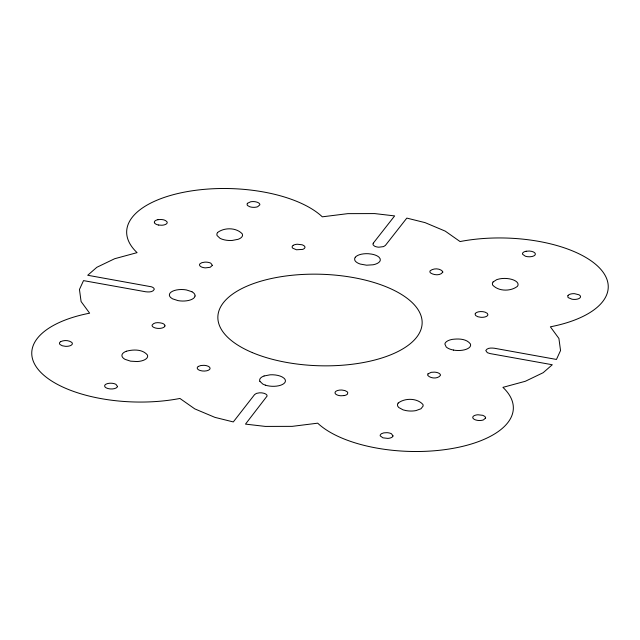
<?xml version="1.0" encoding="UTF-8"?>
<svg xmlns="http://www.w3.org/2000/svg" width="640" height="640" viewBox="0 0 640 640"><rect width="100%" height="100%" fill="white"/><g stroke="black" fill="none" stroke-linecap="round" stroke-linejoin="round"><path stroke-width="0.96" d="M195.08 296L194.416 297.464A12.888 5.768 1.8 0 1 178.048 300.624L172.512 298.816L170.656 297.512A12.848 5.752 1.8 0 1 172.576 291.224A12.848 5.752 1.8 0 1 186.392 289.944L191.952 291.736M126.328 351.248C133.16 349.376 142.56 349.032 147.424 355.032A12.888 5.768 1.8 0 1 137.24 361.552L130.584 361.168L125.064 359.36A12.888 5.768 1.8 0 1 126.328 351.256M264.096 375.976L270.088 374.816A12.88 5.768 1.8 0 1 282.272 377.008L284.12 378.304A12.912 5.784 1.8 0 1 284.728 382.728A12.88 5.768 1.8 0 1 265.36 385.144M157.984 219.704C161.056 219.312 165.072 219.272 167.128 221.984A6.472 2.896 1.8 0 1 162.008 225.24L158.704 225.048M344.248 395.568L340.976 395.776A6.456 2.888 1.8 0 1 335.616 394.024L335.104 393.296A6.456 2.888 1.8 0 1 341.88 390.032L345.032 390.608L347.216 391.784L347.752 392.512L347.52 394A6.456 2.888 1.8 0 1 344.248 395.568M265.344 385.144L262.824 384.088L259.904 381.328M154.48 222.76L155.016 223.488A6.472 2.896 1.8 0 0 158.688 225.056M453.528 350.088A12.92 5.784 1.8 0 0 470.408 343.944C466.312 338.52 458.264 338.616 452.12 339.4A12.92 5.784 1.8 0 0 444.856 343.992L446.192 346.968A12.928 5.792 1.8 0 0 453.568 350.08M259.84 381.328A12.912 5.784 1.8 0 1 264.048 375.968M154.424 222.752A6.472 2.896 1.8 0 1 157.944 219.688M191.888 291.744A12.848 5.752 1.8 0 1 195.008 296M373.224 243.232L372.992 244.712L374.448 246.096A6.464 2.896 1.8 0 0 378.872 247.192L383.544 246.608L385.4 245.416L406.816 218.096L425.072 222.632L445.224 231.12L460.064 241.552A103.072 46.152 1.8 0 1 597.824 266.272A103.072 46.152 1.8 0 1 550.376 326.816L558.912 338.464L560.544 350.536L556.448 359.448L494.304 348.232C491.488 347.928 487.312 347.632 485.784 350.544L487.344 352.68L490.112 353.584L552.28 364.744L543.176 372.696L525.352 381.272L502.92 387.36A103.072 46.152 1.8 0 1 455.472 447.904A103.072 46.152 1.8 0 1 317.704 423.176L292.192 426.36L265.344 426.416L245.488 424.112L267.104 396.04A6.44 2.88 1.8 0 0 259.456 392.816L256.456 393.392L254.592 394.584L233.304 421.936L214.92 417.368L194.776 408.88L179.936 398.456A103.072 46.152 1.8 0 1 42.176 373.728A103.072 46.152 1.8 0 1 89.624 313.184L81.088 301.536L79.456 289.472L83.52 280.616L145.696 291.768C148.512 292.072 152.688 292.376 154.216 289.456L154.112 288.704A6.424 2.872 1.8 0 0 151.392 286.792L87.72 275.264L96.824 267.304L114.648 258.728L137.08 252.64A103.072 46.152 1.8 0 1 184.528 192.104A103.072 46.152 1.8 0 1 322.296 216.824L347.808 213.64L374.648 213.584L394.64 215.912L373.224 243.232M427.952 373.904L427.72 375.384C430.648 378.664 437.816 379.096 440.464 375.36L440.36 374.608A6.44 2.88 1.8 0 0 434.496 372.128L431.216 372.328L427.952 373.904M164.928 325.912L164.592 326.64A6.464 2.896 1.8 0 1 157.208 328.344A6.464 2.896 1.8 0 1 152.056 325.184C154.024 321.928 158.896 322.464 162.104 323.248A6.464 2.896 1.8 0 1 164.936 325.904M212.384 265.368L210.184 267.288L205.504 267.872A6.456 2.896 1.8 0 1 201.096 266.776L200.176 266.12A6.456 2.896 1.8 0 1 199.872 263.896L201.736 262.72L204.736 262.144A6.456 2.896 1.8 0 1 210.84 263.216L212.384 265.368M247.328 203.368L247.096 204.856L247.624 205.584L249.816 206.768A6.432 2.88 1.8 0 0 257.64 206.744L259.84 204.824A6.432 2.88 1.8 0 0 257.024 202.168L255.512 201.784A6.432 2.88 1.8 0 0 250.592 201.808L247.328 203.368M442.76 272.184C440.232 275.872 433.928 275.2 430.552 272.936A6.488 2.904 1.8 0 1 430.24 270.728C433.632 268.096 439.728 268.152 442.656 271.432L442.76 272.184M475.4 313.36L475.072 314.088L475.704 315.576L477.888 316.752L481.04 317.32A6.448 2.888 1.8 0 0 487.92 314.816L487.28 313.336L485.096 312.152A6.448 2.888 1.8 0 0 475.4 313.36M117.48 386.456L117.144 387.184A6.448 2.888 1.8 0 1 107.92 388.536A6.448 2.888 1.8 0 1 106.048 384.136A6.448 2.888 1.8 0 1 115.928 384.32L117.48 386.456M393.008 435.904L392.672 436.632A6.44 2.888 1.8 0 1 387.816 438.4L382.984 437.84L380.264 435.928L380.16 435.176L381.24 433.792L383.76 432.872L387.032 432.672A6.44 2.888 1.8 0 1 391.44 433.768L393.008 435.904M493.04 282L492.376 283.456L492.576 284.968C498.432 291.52 510.624 291.632 517.392 286.368A12.84 5.752 1.8 0 0 513.776 280.088A12.84 5.752 1.8 0 0 499.616 278.872L496.768 279.616L493.04 282M217.512 232.552L216.84 234.008L217.048 235.52L219.968 238.272A12.848 5.752 1.8 0 0 228.792 240.472L232.144 240.464L238.136 239.304A12.912 5.784 1.8 0 0 242.536 235.456L242.328 233.952C236.472 227.4 224.28 227.288 217.512 232.552M355.28 257.272L354.608 258.728L354.816 260.24A12.832 5.744 1.8 0 0 360.248 264.056L366.552 265.192L373.096 264.784A12.856 5.76 1.8 0 0 380.304 260.184L380.104 258.68L379.032 257.216A12.856 5.76 1.8 0 0 371.648 254.12L368.352 253.72A12.88 5.768 1.8 0 0 355.272 257.272M398.136 403.08L397.464 404.544L397.664 406.048L398.736 407.504L403.104 409.872L406.12 410.616A12.864 5.76 1.8 0 0 415.952 410.6L420.984 408.768L423.16 405.992L422.952 404.488C417.096 397.928 404.904 397.824 398.136 403.08M568.016 295.456L567.776 296.936L568.312 297.664L572.008 299.224A6.432 2.88 1.8 0 0 579.44 298.288A6.432 2.88 1.8 0 0 578.96 294.776L574.552 293.68A6.432 2.88 1.8 0 0 568.784 294.8L568.016 295.456M485.624 417.992L483.416 419.912A6.44 2.88 1.8 0 1 477.096 420.304A6.512 2.92 1.8 0 1 473.08 416.512A6.44 2.88 1.8 0 1 477.968 414.768L482.8 415.328L484.984 416.512L485.624 417.992M293.232 245.344L292.48 246.008A6.488 2.904 1.8 0 0 292.776 248.216L296.472 249.768L302.792 249.384A6.448 2.888 1.8 0 0 302.176 244.792L297.344 244.232A6.448 2.888 1.8 0 0 293.224 245.344M198.32 366.432L197.576 367.088A6.432 2.88 1.8 0 0 198.816 369.952L200.056 370.48A6.432 2.88 1.8 0 0 209.752 369.272A6.432 2.88 1.8 0 0 204.112 365.32L200.84 365.52L198.32 366.432M60.56 341.704L59.808 342.36A6.48 2.904 1.8 0 0 60.104 344.576L62.296 345.76L65.448 346.32A6.464 2.896 1.8 0 0 71.232 345.208L71.992 344.552A6.464 2.896 1.8 0 0 71.688 342.336C68.528 340.112 63.984 340.024 60.56 341.704M526.12 251.248L524.72 251.624A6.448 2.888 1.8 0 0 522.616 254.296L525.344 256.216A6.448 2.888 1.8 0 0 535.032 255.008A6.448 2.888 1.8 0 0 529.392 251.04L526.12 251.248M252.304 352.584A102.192 45.76 1.8 0 0 420.096 331.648A102.192 45.76 1.8 0 0 287.6 275.776A102.192 45.76 1.8 0 0 252.304 352.584"/></g></svg>
